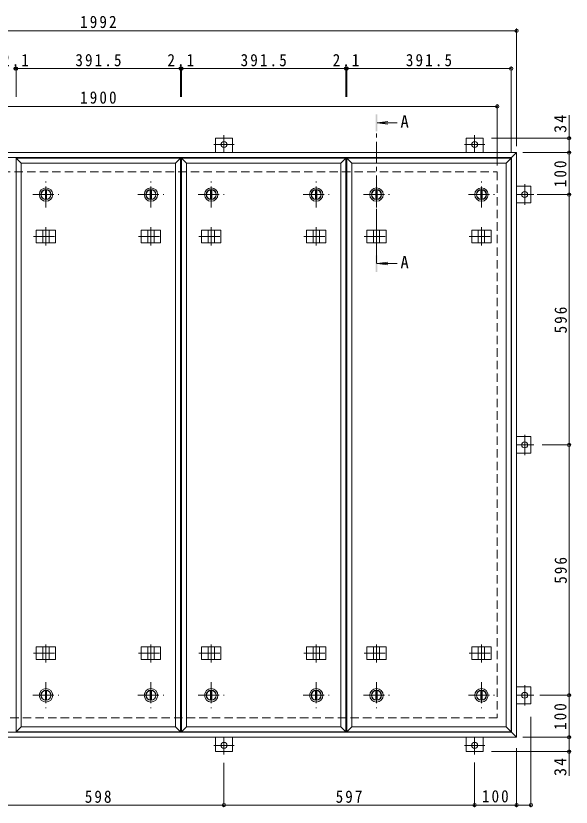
# Model space of a CAD drawing. Units: millimetres at full size, sheet at 1:10. Extents: x -2570 to 2618, y -1962 to 1545.
# Drawn here: x -1126 to 196, y -338 to 1545 of the extents above; entities that cross this region are included whole.
import ezdxf
from ezdxf.enums import TextEntityAlignment as Align

# ---------------------------------------------------------------- set-up
doc = ezdxf.new("R2010")
doc.units = ezdxf.units.MM
doc.header["$LTSCALE"] = 10
doc.header["$PDMODE"] = 32
doc.header["$PDSIZE"] = 8
doc.linetypes.add('CHAIN1', pattern=[8, 5, -1, 1, -1])
doc.linetypes.add('DASHED2', pattern=[3, 2, -1])
for name, color, linetype, lineweight in [('0-1_躯体', 2, 'DASHED2', 9), ('0-3_建具', 2, 'Continuous', 9), ('0-5_寸法', 4, 'Continuous', 9), ('0-E', 3, 'Continuous', 9), ('0-F', 2, 'Continuous', 9)]:
    doc.layers.add(name, color=color, linetype=linetype, lineweight=lineweight)
doc.styles.add('ＭＳ ゴシック', font='')
doc.styles.get('ＭＳ ゴシック').set_extended_font_data('MS Gothic')

msp = doc.modelspace()

# ---------------------------------------------------------------- linework, layer by layer
at = {"layer": '0-1_躯体'}
for p, q in [((-1879.59, 1173.92), (20.41, 1173.92)), ((20.41, 1173.92), (20.41, -126.08)), ((20.41, -126.08), (-1879.59, -126.08))]:
    msp.add_line(p, q, dxfattribs=at)
at = {"layer": '0-3_建具'}
for p, q in [((-1925.59, 1219.92), (66.41, 1219.92)), ((-1913.59, 1207.92), (54.41, 1207.92)), ((54.41, 1207.92), (66.41, 1219.92)), ((54.41, -160.08), (54.41, 1207.92)), ((66.41, 1219.92), (66.41, -172.08)), ((54.41, -160.08), (-1913.59, -160.08)), ((54.41, -160.08), (66.41, -172.08)), ((66.41, -172.08), (-1925.59, -172.08))]:
    msp.add_line(p, q, dxfattribs=at)
at = {"layer": '0-5_寸法'}
for p, q in [((-265.34, 1290.74), (-240.55, 1294)), ((-265.34, 1290.74), (-240.55, 1287.48)), ((-265.34, 1290.74), (-217.87, 1290.74)), ((-265.34, 955.62), (-240.55, 958.88)), ((-265.34, 955.62), (-240.55, 952.35)), ((-265.34, 955.62), (-217.87, 955.62))]:
    msp.add_line(p, q, dxfattribs=at)
at = {"layer": '0-5_寸法', "linetype": 'CHAIN1'}
msp.add_line((-267.34, 955.62), (-267.34, 1270.74), dxfattribs=at)
at = {"layer": '0-5_寸法'}
for points in [[(-265.34, 1310.74), (-269.34, 1310.74), (-265.34, 1270.74), (-269.34, 1270.74)], [(-265.34, 935.62), (-269.34, 935.62), (-265.34, 975.62), (-269.34, 975.62)]]:
    msp.add_solid(points, dxfattribs=at)
at = {"layer": '0-E'}
for p, q in [((-650.59, 1254.12), (-610.59, 1254.12)), ((-650.59, 1254.12), (-650.59, 1219.92)), ((-610.59, 1254.12), (-610.59, 1219.92)), ((-53.59, 1254.12), (-13.59, 1254.12)), ((-53.59, 1254.12), (-53.59, 1219.92)), ((-13.59, 1254.12), (-13.59, 1219.92)), ((100.61, 1139.92), (66.41, 1139.92)), ((100.61, 1139.92), (100.61, 1099.92)), ((100.61, 1099.92), (66.41, 1099.92)), ((100.61, 543.92), (66.41, 543.92)), ((100.61, 543.92), (100.61, 503.92)), ((100.61, 503.92), (66.41, 503.92)), ((100.61, -52.08), (66.41, -52.08)), ((100.61, -52.08), (100.61, -92.08)), ((100.61, -92.08), (66.41, -92.08)), ((-650.59, -206.28), (-650.59, -172.08)), ((-610.59, -206.28), (-610.59, -172.08)), ((-53.59, -206.28), (-53.59, -172.08)), ((-13.59, -206.28), (-13.59, -172.08)), ((-610.59, -206.28), (-650.59, -206.28)), ((-13.59, -206.28), (-53.59, -206.28))]:
    msp.add_line(p, q, dxfattribs=at)
at = {"layer": '0-E', "linetype": 'CHAIN1'}
for p, q in [((-630.59, 1261.1), (-630.59, 1219.92)), ((-33.59, 1261.1), (-33.59, 1219.92)), ((-606.21, 1239.12), (-654.97, 1239.12)), ((-9.21, 1239.12), (-57.97, 1239.12)), ((85.61, 1095.55), (85.61, 1144.3)), ((107.58, 1119.92), (66.41, 1119.92)), ((85.61, 499.55), (85.61, 548.3)), ((107.58, 523.92), (66.41, 523.92)), ((85.61, -96.45), (85.61, -47.7)), ((107.58, -72.08), (66.41, -72.08)), ((-630.59, -213.25), (-630.59, -172.08)), ((-33.59, -213.25), (-33.59, -172.08)), ((-654.97, -191.28), (-606.21, -191.28)), ((-57.97, -191.28), (-9.21, -191.28))]:
    msp.add_line(p, q, dxfattribs=at)
at = {"layer": '0-E'}
for centre in [(-630.59, 1239.12), (-33.59, 1239.12), (85.61, 1119.92), (85.61, 523.92), (85.61, -72.08), (-630.59, -191.28), (-33.59, -191.28)]:
    msp.add_circle(centre, 7, dxfattribs=at)
at = {"layer": '0-F', "color": 7}
for p, q in [((-1925.59, 1509.92), (66.41, 1509.92)), ((66.41, 1234.92), (66.41, 1514.92)), ((-1127.46, 1419.92), (-1125.34, 1419.92)), ((-1125.34, 1422.92), (-1125.34, 1352.83)), ((-1125.34, 1419.92), (-733.84, 1419.92)), ((-733.84, 1422.92), (-733.84, 1352.83)), ((-733.84, 1419.92), (-731.71, 1419.92)), ((-731.71, 1422.92), (-731.71, 1352.83)), ((-731.71, 1419.92), (-340.21, 1419.92)), ((-340.21, 1422.92), (-340.21, 1352.83)), ((-340.21, 1419.92), (-338.09, 1419.92)), ((-338.09, 1422.92), (-338.09, 1352.83)), ((-338.09, 1419.92), (53.41, 1419.92)), ((53.41, 1221.92), (53.41, 1424.92)), ((-1879.59, 1329.92), (20.41, 1329.92)), ((20.41, 1188.92), (20.41, 1334.92)), ((191.39, 1254.12), (191.39, 1309.3)), ((196.39, 1254.12), (6.41, 1254.12)), ((191.39, 1219.92), (191.39, 1254.12)), ((81.41, 1219.92), (196.39, 1219.92)), ((191.39, 1119.92), (191.39, 1219.92)), ((115.34, 1119.92), (196.39, 1119.92)), ((191.39, 523.92), (191.39, 1119.92)), ((194.39, 523.92), (127.58, 523.92)), ((191.39, -72.08), (191.39, 523.92)), ((121.93, -72.08), (196.39, -72.08)), ((191.39, -172.08), (191.39, -72.08)), ((100.61, -338.44), (100.61, -123.29)), ((81.41, -172.08), (196.39, -172.08)), ((191.39, -172.08), (191.39, -206.28)), ((196.39, -206.28), (6.41, -206.28)), ((66.41, -198.29), (66.41, -338.44)), ((191.39, -206.28), (191.39, -264.23)), ((-630.59, -336.44), (-630.59, -233.25)), ((-33.59, -232.22), (-33.59, -338.44)), ((-1228.59, -333.44), (-630.59, -333.44)), ((-630.59, -333.44), (-33.59, -333.44)), ((-33.59, -333.44), (66.41, -333.44)), ((66.41, -333.44), (100.61, -333.44))]:
    msp.add_line(p, q, dxfattribs=at)
at = {"layer": '0-F', "color": 3}
for p, q in [((-1125.34, 1206.92), (-1113.34, 1194.92)), ((-1125.34, 1206.92), (-733.84, 1206.92)), ((-1125.34, -159.08), (-1125.34, 1206.92)), ((-745.84, 1194.92), (-733.84, 1206.92)), ((-733.84, -159.08), (-733.84, 1206.92)), ((-731.71, 1206.92), (-719.71, 1194.92)), ((-731.71, 1206.92), (-340.21, 1206.92)), ((-731.71, -159.08), (-731.71, 1206.92)), ((-352.21, 1194.92), (-340.21, 1206.92)), ((-340.21, -159.08), (-340.21, 1206.92)), ((-338.09, 1206.92), (-326.09, 1194.92)), ((-338.09, 1206.92), (53.41, 1206.92)), ((-338.09, -159.08), (-338.09, 1206.92)), ((41.41, 1194.92), (53.41, 1206.92)), ((53.41, -159.08), (53.41, 1206.92)), ((-1113.34, 1194.92), (-745.84, 1194.92)), ((-1113.34, -147.08), (-1113.34, 1194.92)), ((-745.84, -147.08), (-745.84, 1194.92)), ((-719.71, 1194.92), (-352.21, 1194.92)), ((-719.71, -147.08), (-719.71, 1194.92)), ((-352.21, -147.08), (-352.21, 1194.92)), ((-326.09, 1194.92), (41.41, 1194.92)), ((-326.09, -147.08), (-326.09, 1194.92)), ((41.41, -147.08), (41.41, 1194.92)), ((-1125.34, -159.08), (-1113.34, -147.08)), ((-731.71, -159.08), (-719.71, -147.08)), ((-338.09, -159.08), (-326.09, -147.08)), ((-733.84, -159.08), (-1125.34, -159.08)), ((-340.21, -159.08), (-731.71, -159.08)), ((53.41, -159.08), (-338.09, -159.08))]:
    msp.add_line(p, q, dxfattribs=at)
at = {"layer": '0-F', "linetype": 'CHAIN1'}
for p, q in [((-1054.59, 1088.92), (-1054.59, 1150.92)), ((-804.59, 1088.92), (-804.59, 1150.92)), ((-660.96, 1088.92), (-660.96, 1150.92)), ((-410.96, 1088.92), (-410.96, 1150.92)), ((-267.34, 1088.92), (-267.34, 1150.92)), ((-17.34, 1088.92), (-17.34, 1150.92)), ((-1085.59, 1119.92), (-1023.59, 1119.92)), ((-835.59, 1119.92), (-773.59, 1119.92)), ((-691.96, 1119.92), (-629.96, 1119.92)), ((-441.96, 1119.92), (-379.96, 1119.92)), ((-298.34, 1119.92), (-236.34, 1119.92)), ((-48.34, 1119.92), (13.66, 1119.92)), ((-1054.59, -41.08), (-1054.59, -103.08)), ((-804.59, -41.08), (-804.59, -103.08)), ((-660.96, -41.08), (-660.96, -103.08)), ((-410.96, -41.08), (-410.96, -103.08)), ((-267.34, -41.08), (-267.34, -103.08)), ((-17.34, -41.08), (-17.34, -103.08)), ((-1085.59, -72.08), (-1023.59, -72.08)), ((-835.59, -72.08), (-773.59, -72.08)), ((-691.96, -72.08), (-629.96, -72.08)), ((-441.96, -72.08), (-379.96, -72.08)), ((-298.34, -72.08), (-236.34, -72.08)), ((-48.34, -72.08), (13.66, -72.08))]:
    msp.add_line(p, q, dxfattribs=at)
at = {"layer": '0-F'}
for p, q in [((-1056.09, 1131.33), (-1056.09, 1108.52)), ((-1053.09, 1131.33), (-1053.09, 1108.52)), ((-806.09, 1131.33), (-806.09, 1108.52)), ((-803.09, 1131.33), (-803.09, 1108.52)), ((-662.46, 1131.33), (-662.46, 1108.52)), ((-659.46, 1131.33), (-659.46, 1108.52)), ((-412.46, 1131.33), (-412.46, 1108.52)), ((-409.46, 1131.33), (-409.46, 1108.52)), ((-268.84, 1131.33), (-268.84, 1108.52)), ((-265.84, 1131.33), (-265.84, 1108.52)), ((-18.84, 1131.33), (-18.84, 1108.52)), ((-15.84, 1131.33), (-15.84, 1108.52)), ((-1056.09, -83.48), (-1056.09, -60.68)), ((-1053.09, -83.48), (-1053.09, -60.68)), ((-806.09, -83.48), (-806.09, -60.68)), ((-803.09, -83.48), (-803.09, -60.68)), ((-662.46, -83.48), (-662.46, -60.68)), ((-659.46, -83.48), (-659.46, -60.68)), ((-412.46, -83.48), (-412.46, -60.68)), ((-409.46, -83.48), (-409.46, -60.68)), ((-268.84, -83.48), (-268.84, -60.68)), ((-265.84, -83.48), (-265.84, -60.68)), ((-18.84, -83.48), (-18.84, -60.68)), ((-15.84, -83.48), (-15.84, -60.68))]:
    msp.add_line(p, q, dxfattribs=at)
at = {"layer": '0-F', "color": 4, "linetype": 'CHAIN1'}
for p, q in [((-1054.59, 1042.04), (-1054.59, 998.8)), ((-804.59, 1042.04), (-804.59, 998.8)), ((-660.96, 1042.04), (-660.96, 998.8)), ((-410.96, 1042.04), (-410.96, 998.8)), ((-267.34, 1042.04), (-267.34, 998.8)), ((-17.34, 1042.04), (-17.34, 998.8)), ((-1084, 1019.92), (-1025.18, 1019.92)), ((-834, 1019.92), (-775.18, 1019.92)), ((-690.37, 1019.92), (-631.56, 1019.92)), ((-440.37, 1019.92), (-381.56, 1019.92)), ((-296.75, 1019.92), (-237.93, 1019.92)), ((-46.75, 1019.92), (12.07, 1019.92)), ((-1054.59, 5.81), (-1054.59, 49.04)), ((-804.59, 5.81), (-804.59, 49.04)), ((-660.96, 5.81), (-660.96, 49.04)), ((-410.96, 5.81), (-410.96, 49.04)), ((-267.34, 5.81), (-267.34, 49.04)), ((-17.34, 5.81), (-17.34, 49.04)), ((-1084, 27.92), (-1025.18, 27.92)), ((-834, 27.92), (-775.18, 27.92)), ((-690.37, 27.92), (-631.56, 27.92)), ((-440.37, 27.92), (-381.56, 27.92)), ((-296.75, 27.92), (-237.93, 27.92)), ((-46.75, 27.92), (12.07, 27.92))]:
    msp.add_line(p, q, dxfattribs=at)
at = {"layer": '0-F', "color": 4}
for p, q in [((-1077.68, 1034.92), (-1077.68, 1004.92)), ((-1077.68, 1034.92), (-1031.5, 1034.92)), ((-1062.09, 1034.92), (-1062.09, 1004.92)), ((-1047.09, 1034.92), (-1047.09, 1004.92)), ((-1031.5, 1034.92), (-1031.5, 1004.92)), ((-827.68, 1034.92), (-827.68, 1004.92)), ((-827.68, 1034.92), (-781.5, 1034.92)), ((-812.09, 1034.92), (-812.09, 1004.92)), ((-797.09, 1034.92), (-797.09, 1004.92)), ((-781.5, 1034.92), (-781.5, 1004.92)), ((-684.05, 1034.92), (-684.05, 1004.92)), ((-684.05, 1034.92), (-637.88, 1034.92)), ((-668.46, 1034.92), (-668.46, 1004.92)), ((-653.46, 1034.92), (-653.46, 1004.92)), ((-637.88, 1034.92), (-637.88, 1004.92)), ((-434.05, 1034.92), (-434.05, 1004.92)), ((-434.05, 1034.92), (-387.88, 1034.92)), ((-418.46, 1034.92), (-418.46, 1004.92)), ((-403.46, 1034.92), (-403.46, 1004.92)), ((-387.88, 1034.92), (-387.88, 1004.92)), ((-290.43, 1034.92), (-290.43, 1004.92)), ((-290.43, 1034.92), (-244.25, 1034.92)), ((-274.84, 1034.92), (-274.84, 1004.92)), ((-259.84, 1034.92), (-259.84, 1004.92)), ((-244.25, 1034.92), (-244.25, 1004.92)), ((-40.43, 1034.92), (-40.43, 1004.92)), ((-40.43, 1034.92), (5.75, 1034.92)), ((-24.84, 1034.92), (-24.84, 1004.92)), ((-9.84, 1034.92), (-9.84, 1004.92)), ((5.75, 1034.92), (5.75, 1004.92)), ((-1077.68, 1004.92), (-1031.5, 1004.92)), ((-827.68, 1004.92), (-781.5, 1004.92)), ((-684.05, 1004.92), (-637.88, 1004.92)), ((-434.05, 1004.92), (-387.88, 1004.92)), ((-290.43, 1004.92), (-244.25, 1004.92)), ((-40.43, 1004.92), (5.75, 1004.92)), ((-1077.68, 12.92), (-1077.68, 42.92)), ((-1077.68, 42.92), (-1031.5, 42.92)), ((-1062.09, 12.92), (-1062.09, 42.92)), ((-1047.09, 12.92), (-1047.09, 42.92)), ((-1031.5, 12.92), (-1031.5, 42.92)), ((-827.68, 12.92), (-827.68, 42.92)), ((-827.68, 42.92), (-781.5, 42.92)), ((-812.09, 12.92), (-812.09, 42.92)), ((-797.09, 12.92), (-797.09, 42.92)), ((-781.5, 12.92), (-781.5, 42.92)), ((-684.05, 12.92), (-684.05, 42.92)), ((-684.05, 42.92), (-637.88, 42.92)), ((-668.46, 12.92), (-668.46, 42.92)), ((-653.46, 12.92), (-653.46, 42.92)), ((-637.88, 12.92), (-637.88, 42.92)), ((-434.05, 12.92), (-434.05, 42.92)), ((-434.05, 42.92), (-387.88, 42.92)), ((-418.46, 12.92), (-418.46, 42.92)), ((-403.46, 12.92), (-403.46, 42.92)), ((-387.88, 12.92), (-387.88, 42.92)), ((-290.43, 12.92), (-290.43, 42.92)), ((-290.43, 42.92), (-244.25, 42.92)), ((-274.84, 12.92), (-274.84, 42.92)), ((-259.84, 12.92), (-259.84, 42.92)), ((-244.25, 12.92), (-244.25, 42.92)), ((-40.43, 12.92), (-40.43, 42.92)), ((-40.43, 42.92), (5.75, 42.92)), ((-24.84, 12.92), (-24.84, 42.92)), ((-9.84, 12.92), (-9.84, 42.92)), ((5.75, 12.92), (5.75, 42.92)), ((-1077.68, 12.92), (-1031.5, 12.92)), ((-827.68, 12.92), (-781.5, 12.92)), ((-684.05, 12.92), (-637.88, 12.92)), ((-434.05, 12.92), (-387.88, 12.92)), ((-290.43, 12.92), (-244.25, 12.92)), ((-40.43, 12.92), (5.75, 12.92))]:
    msp.add_line(p, q, dxfattribs=at)
at = {"layer": '0-F', "color": 3}
for points in [[(-733.84, -159.08), (-745.84, -147.08), (-1113.34, -147.08)], [(-340.21, -159.08), (-352.21, -147.08), (-719.71, -147.08)], [(53.41, -159.08), (41.41, -147.08), (-326.09, -147.08)]]:
    msp.add_lwpolyline(points, dxfattribs=at)
at = {"layer": '0-F'}
for centre, radius in [((-1054.59, 1119.92), 16), ((-1054.59, 1119.92), 12), ((-1054.59, 1119.92), 11.5), ((-804.59, 1119.92), 16), ((-804.59, 1119.92), 12), ((-804.59, 1119.92), 11.5), ((-660.96, 1119.92), 16), ((-660.96, 1119.92), 12), ((-660.96, 1119.92), 11.5), ((-410.96, 1119.92), 16), ((-410.96, 1119.92), 12), ((-410.96, 1119.92), 11.5), ((-267.34, 1119.92), 16), ((-267.34, 1119.92), 12), ((-267.34, 1119.92), 11.5), ((-17.34, 1119.92), 16), ((-17.34, 1119.92), 12), ((-17.34, 1119.92), 11.5), ((-1054.59, -72.08), 16), ((-804.59, -72.08), 16), ((-660.96, -72.08), 16), ((-410.96, -72.08), 16), ((-267.34, -72.08), 16), ((-17.34, -72.08), 16), ((-1054.59, -72.08), 12), ((-1054.59, -72.08), 11.5), ((-804.59, -72.08), 12), ((-804.59, -72.08), 11.5), ((-660.96, -72.08), 12), ((-660.96, -72.08), 11.5), ((-410.96, -72.08), 12), ((-410.96, -72.08), 11.5), ((-267.34, -72.08), 12), ((-267.34, -72.08), 11.5), ((-17.34, -72.08), 12), ((-17.34, -72.08), 11.5)]:
    msp.add_circle(centre, radius, dxfattribs=at)
at = {"layer": '0-F', "color": 7}
for p in [(66.41, 1509.92), (-1127.46, 1419.92), (-1125.34, 1419.92), (-733.84, 1419.92), (-731.71, 1419.92), (-340.21, 1419.92), (-338.09, 1419.92), (53.41, 1419.92), (20.41, 1329.92), (191.39, 1254.12), (191.39, 1219.92), (191.39, 1119.92), (191.39, 523.92), (191.39, -72.08), (191.39, -172.08), (191.39, -206.28), (-630.59, -333.44), (-33.59, -333.44), (66.41, -333.44), (100.61, -333.44)]:
    msp.add_point(p, dxfattribs=at)

# ---------------------------------------------------------------- texts
at = {"layer": '0-5_寸法', "color": 2, "style": 'ＭＳ ゴシック'}
for p in [(-210.31, 1270.34), (-210.31, 935.22)]:
    msp.add_text('A', height=29.33, dxfattribs=at).set_placement(p, align=Align.BOTTOM_LEFT)
at = {"layer": '0-F', "char_height": 29.33, "attachment_point": 7, "style": 'ＭＳ ゴシック'}
for s, insert in [('\\T1.28;\\W0.9;1992', (-973.34, 1515.92)), ('\\T1.27;\\W0.9;2.1', (-1158.9, 1424.92)), ('\\T1.28;\\W0.9;391.5', (-984.59, 1424.92)), ('\\T1.27;\\W0.9;2.1', (-765.28, 1424.92)), ('\\T1.28;\\W0.9;391.5', (-590.96, 1424.92)), ('\\T1.27;\\W0.9;2.1', (-371.65, 1424.92)), ('\\T1.28;\\W0.9;391.5', (-197.34, 1424.92)), ('\\T1.28;\\W0.9;1900', (-973.34, 1335.92)), ('\\T1.27;\\W0.9;598', (-962.09, -328.44)), ('\\T1.27;\\W0.9;597', (-364.59, -328.44)), ('\\T1.27;\\W0.9;100', (-16.09, -327.44))]:
    msp.add_mtext(s, dxfattribs=dict(at, insert=insert))
at = {"layer": '0-F', "char_height": 29.33, "attachment_point": 7, "rotation": 90, "style": 'ＭＳ ゴシック'}
for s, insert in [('\\T1.27;\\W0.95;34', (185.39, 1266.8)), ('\\T1.27;\\W0.9;100', (185.39, 1137.42)), ('\\T1.27;\\W0.9;596', (186.39, 789.42)), ('\\T1.27;\\W0.9;596', (186.39, 193.42)), ('\\T1.27;\\W0.9;100', (185.39, -154.58)), ('\\T1.27;\\W0.95;34', (185.39, -264.23))]:
    msp.add_mtext(s, dxfattribs=dict(at, insert=insert))

doc.saveas('drawing.dxf')
